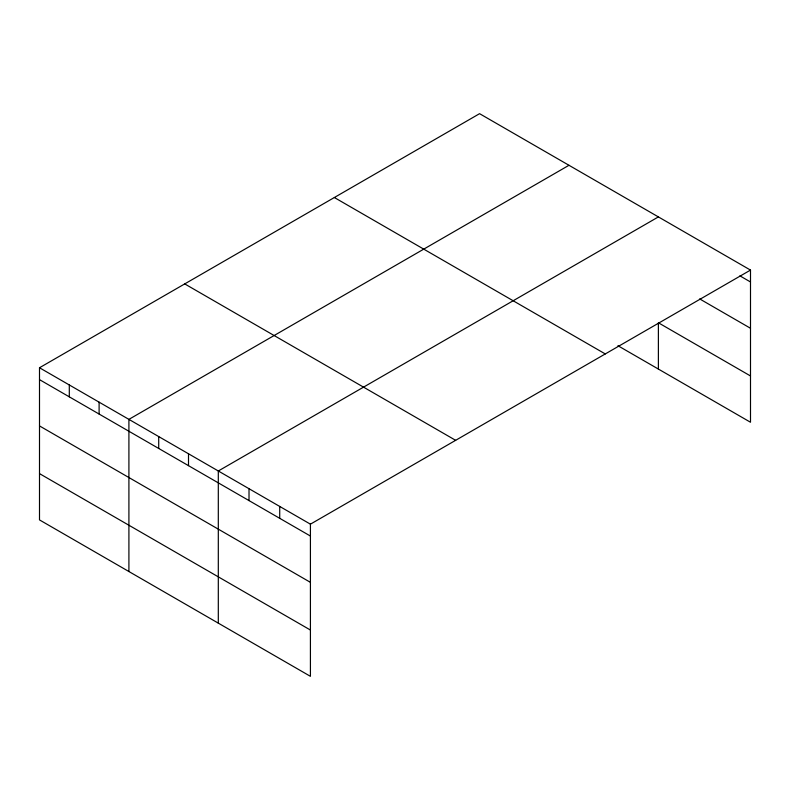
<?xml version="1.0" encoding="UTF-8"?>
<svg xmlns="http://www.w3.org/2000/svg" width="790" height="790" viewBox="0 0 790 790"><rect width="100%" height="100%" fill="white"/><g stroke="black" fill="none" stroke-linecap="round" stroke-linejoin="round"><path stroke-width="1.19" d="M750.5 270.091L479.579 113.671L39.5 367.755L39.5 519.909L310.421 676.329L310.421 524.165L750.5 270.091L750.5 422.245L617.938 345.714M568.978 165.288L128.908 419.372L128.908 571.525M658.386 216.914L218.307 470.988L218.307 623.142M739.914 275.858L750.5 281.971M699.683 298.926L750.5 328.265M750.5 375.961L658.386 322.774L658.386 369.068M334.348 197.52L605.278 353.94M184.722 283.906L455.652 440.326M39.5 367.755L310.421 524.165M39.5 379.635L310.421 536.045M39.5 425.919L310.421 582.339M39.5 473.615L310.421 630.035M279.719 506.439L279.719 518.319M249.018 488.714L249.018 500.593M188.504 453.776L188.504 465.656M158.711 436.574L158.711 448.453M99.106 402.159L99.106 414.039M69.303 384.957L69.303 396.837"/></g></svg>
